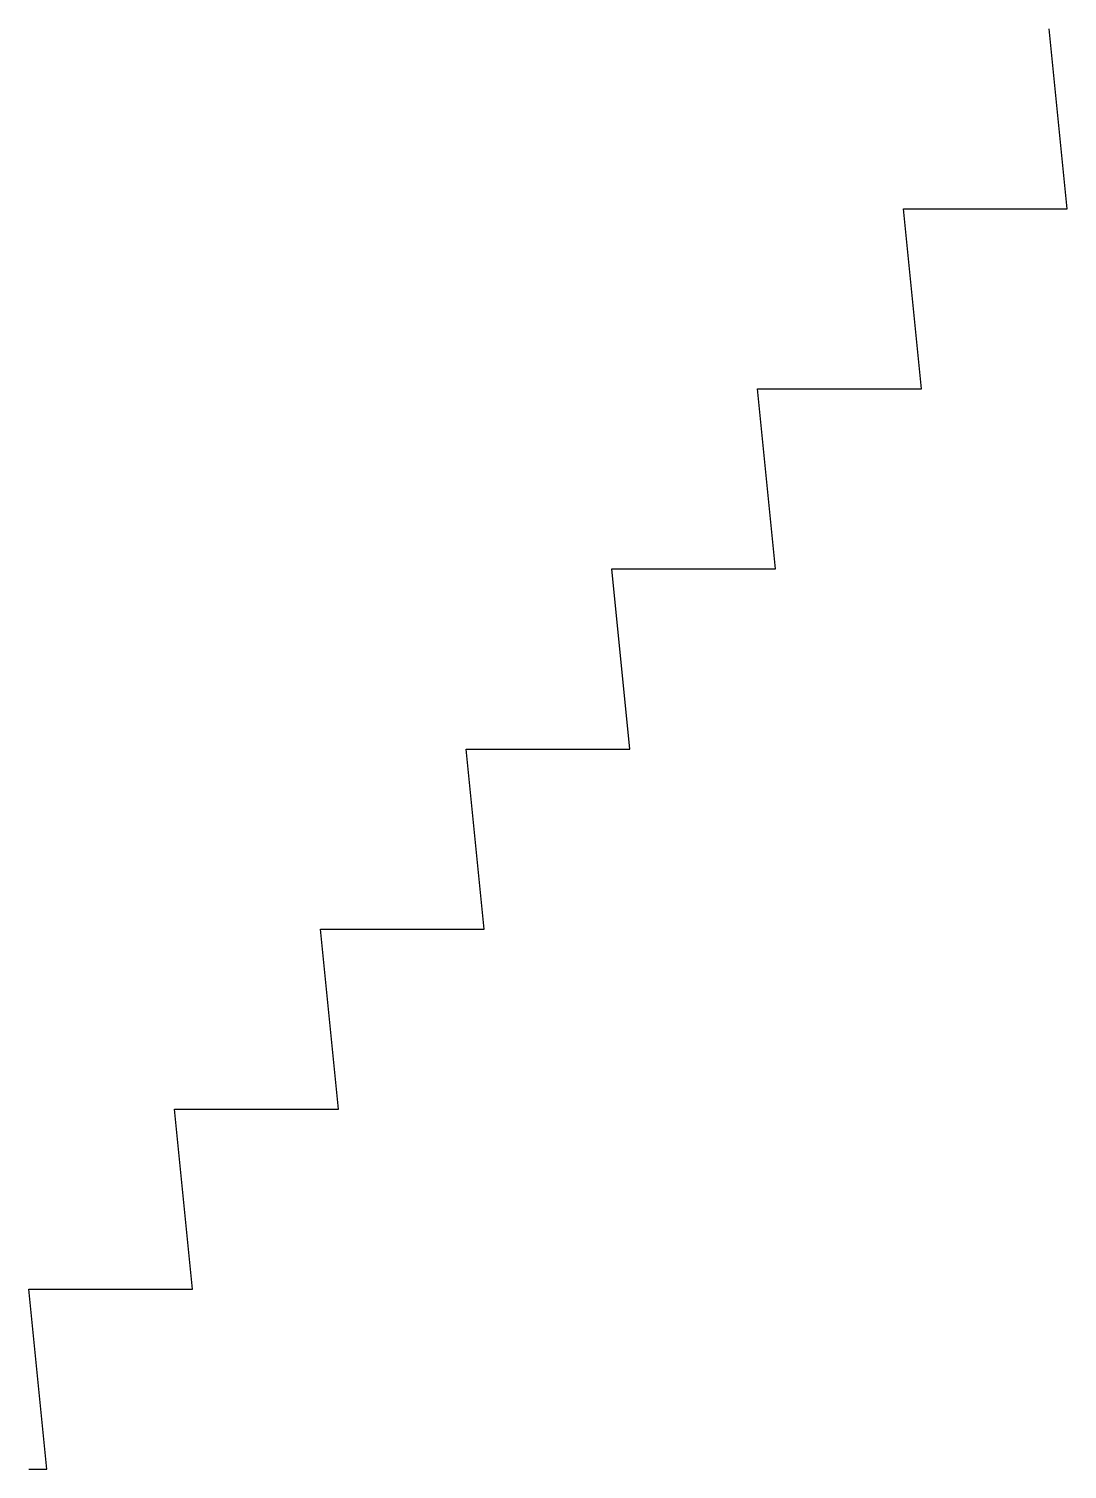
# Model space of a CAD drawing. Units: millimetres at full size, sheet at 1:100. Extents: x -6367 to -4637, y -3490 to -1090.
import ezdxf

# ---------------------------------------------------------------- set-up
doc = ezdxf.new("R2010")
doc.units = ezdxf.units.MM
doc.header["$LTSCALE"] = 100
doc.layers.add('0-0', color=7, linetype='Continuous')

msp = doc.modelspace()

# ---------------------------------------------------------------- linework, layer by layer
at = {"layer": '0-0'}
msp.add_lwpolyline([(-6367.3, -3489.8), (-6337.3, -3489.8), (-6367.3, -3189.8), (-6094.5, -3189.8), (-6124.5, -2889.8), (-5851.6, -2889.8), (-5881.6, -2589.8), (-5608.8, -2589.8), (-5638.8, -2289.8), (-5365.9, -2289.8), (-5395.9, -1989.8), (-5123.1, -1989.8), (-5153.1, -1689.8), (-4880.2, -1689.8), (-4910.2, -1389.8), (-4637.3, -1389.8), (-4667.3, -1089.8)], dxfattribs=at)

doc.saveas('drawing.dxf')
